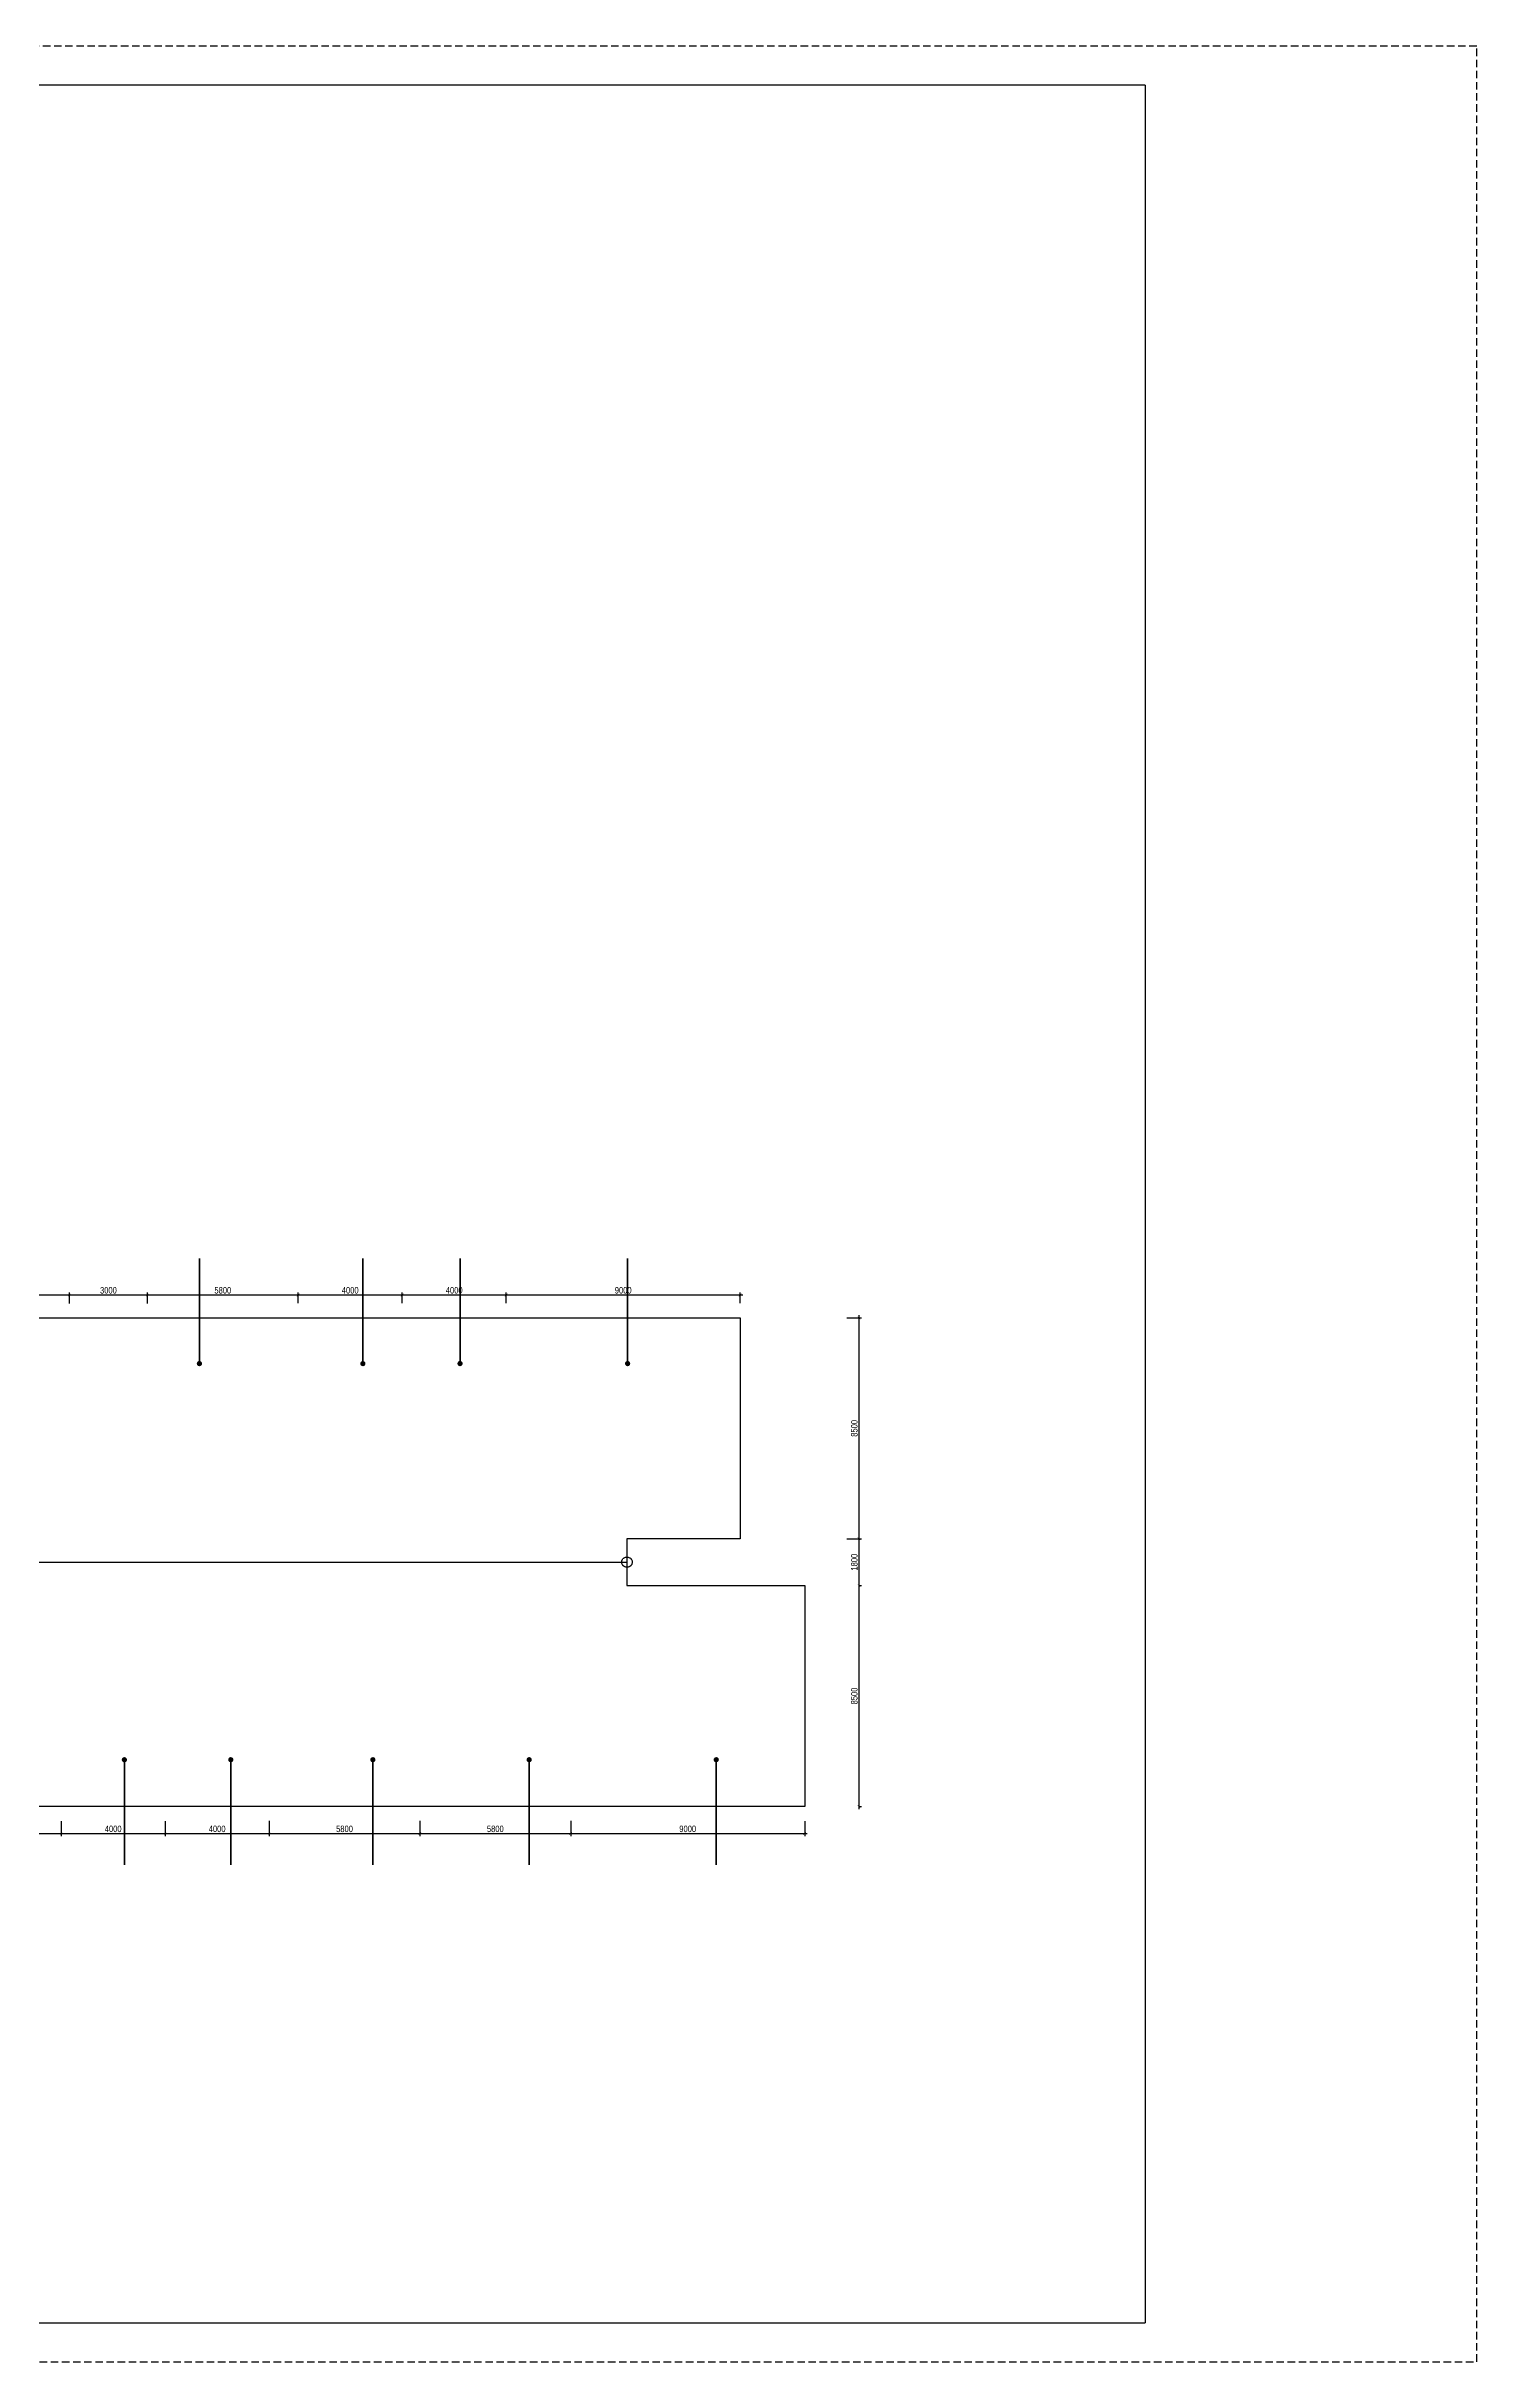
# Model space of a CAD drawing. Header units: millimetres. Extents: x 43 to 126043, y -89269 to -169.
# Drawn here: x 71025 to 126043, y -89269 to -169 of the extents above; entities that cross this region are included whole.
import ezdxf

# ---------------------------------------------------------------- set-up
doc = ezdxf.new("R2010")
doc.units = ezdxf.units.MM
doc.linetypes.add('HIDDEN', pattern=[9.525, 6.35, -3.175])
doc.layers.get('0').update_dxf_attribs({"color": 231})
doc.layers.get('DefPoints').update_dxf_attribs({"color": 191})
doc.layers.add('A-SHBD', color=7, linetype='Continuous', lineweight=35)
doc.layers.add('MDI-BAO', color=1, linetype='Continuous')
doc.layers.add('S-DIM', color=231, linetype='Continuous')
doc.layers.add('MDI-HANHLANG', color=5, linetype='HIDDEN', plot=False)
doc.styles.add('250602-MB CO CAU CĂN HO X1-3A-1$0$style1', font='arial.ttf')
doc.styles.add('VTK_Arial', font='arial.ttf', dxfattribs={"width": 0.8})
doc.dimstyles.new('250602-MB CO CAU CĂN HO X1-3A-1$0$Dim_50', dxfattribs={"dimscale": 50, "dimtxt": 2, "dimasz": 1.5, "dimexe": 1, "dimexo": 0, "dimgap": 1, "dimtad": 1, "dimdec": 0, "dimlfac": -1, "dimzin": 12, "dimdsep": 46, "dimtxsty": '250602-MB CO CAU CĂN HO X1-3A-1$0$style1', "dimblk1": '250602-MB CO CAU CĂN HO X1-3A-1$0$_ARCHTICK', "dimblk2": '250602-MB CO CAU CĂN HO X1-3A-1$0$_ARCHTICK', "dimsah": 1, "dimcen": 1.5, "dimdle": 1.5, "dimclrd": 256, "dimclre": 256, "dimclrt": 2, "dimadec": 1, "dimazin": 3, "dimtm": 1e-09, "dimtfac": 0.416667, "dimtdec": 0, "dimtix": 1, "dimtmove": 2, "dimatfit": 3, "dimfxl": 7, "dimfxlon": 1, "dimtolj": 1, "dimtzin": 0, "dimlwd": -1, "dimlwe": -1, "dimarcsym": 1})
doc.dimstyles.new('A-2.5-DIM100', dxfattribs={"dimscale": 100, "dimtxt": 2.5, "dimasz": 1, "dimexe": 1, "dimexo": 0, "dimgap": 0.5, "dimtad": 1, "dimdec": 0, "dimzin": 12, "dimdsep": 46, "dimtxsty": 'VTK_Arial', "dimblk": 'ARCHTICK', "dimcen": 0, "dimdle": 1, "dimclrd": 256, "dimclre": 256, "dimclrt": 7, "dimadec": 1, "dimazin": 3, "dimtfac": 1, "dimtdec": 0, "dimtmove": 0, "dimatfit": 2, "dimfxl": 20, "dimtolj": 1, "dimtzin": 0, "dimlwd": -1, "dimlwe": -1, "dimarcsym": 0})

# ---------------------------------------------------------------- blocks, each defined once
blk = doc.blocks.new('VTK-A1_BoKhungTen')
at = {"layer": 'DefPoints', "linetype": 'HIDDEN', "ltscale": 0.3}
blk.add_lwpolyline([(0, -594), (840, -594), (840, 0), (0, 0)], close=True, dxfattribs=at)
at = {"layer": 'DefPoints'}
for points in [[(755, -10), (30, -10), (30, -584), (755, -584)], [(755, -10), (755, -584)]]:
    blk.add_lwpolyline(points, dxfattribs=at)
blk = doc.blocks.new('250602-MB CO CAU CĂN HO X1-3A-1$0$_ARCHTICK')
at = {"color": 0, "linetype": 'ByBlock', "const_width": 0.15}
blk.add_lwpolyline([(-0.5, -0.5), (0.5, 0.5)], dxfattribs=at)
blk = doc.blocks.new('_ArchTick')
at = {"color": 0, "linetype": 'ByBlock', "const_width": 0.15}
blk.add_lwpolyline([(-0.5, -0.5), (0.5, 0.5)], dxfattribs=at)
blk = doc.blocks.new('*D32')
at = {"layer": 'DefPoints', "color": 0, "transparency": 16777216}
for p in [(65795, -68453), (71595, -68468), (71595, -68944)]:
    blk.add_point(p, dxfattribs=at)
at = {"layer": 'S-DIM', "transparency": 16777216}
for p, q in [((65795, -68453), (65795, -69044)), ((71595, -68468), (71595, -69044)), ((65695, -68944), (71695, -68944))]:
    blk.add_line(p, q, dxfattribs=at)
at = {"layer": 'S-DIM', "transparency": 16777216, "xscale": 100, "yscale": 100, "zscale": 100, "rotation": 180}
blk.add_blockref('_ArchTick', (65795, -68944), dxfattribs=at)
at = {"layer": 'S-DIM', "transparency": 16777216, "xscale": 100, "yscale": 100, "zscale": 100}
blk.add_blockref('_ArchTick', (71595, -68944), dxfattribs=at)
at = {"layer": 'S-DIM', "color": 7, "transparency": 16777216, "insert": (68695, -68766), "char_height": 250, "attachment_point": 5, "style": 'VTK_Arial'}
blk.add_mtext('\\A1;5800', dxfattribs=at)
blk = doc.blocks.new('*D33')
at = {"layer": 'DefPoints', "color": 0, "transparency": 16777216}
for p in [(71595, -68468), (75595, -68468), (75595, -68944)]:
    blk.add_point(p, dxfattribs=at)
at = {"layer": 'S-DIM', "transparency": 16777216}
for p, q in [((71595, -68468), (71595, -69044)), ((75595, -68468), (75595, -69044)), ((71495, -68944), (75695, -68944))]:
    blk.add_line(p, q, dxfattribs=at)
at = {"layer": 'S-DIM', "transparency": 16777216, "xscale": 100, "yscale": 100, "zscale": 100, "rotation": 180}
blk.add_blockref('_ArchTick', (71595, -68944), dxfattribs=at)
at = {"layer": 'S-DIM', "transparency": 16777216, "xscale": 100, "yscale": 100, "zscale": 100}
blk.add_blockref('_ArchTick', (75595, -68944), dxfattribs=at)
at = {"layer": 'S-DIM', "color": 7, "transparency": 16777216, "insert": (73595, -68766), "char_height": 250, "attachment_point": 5, "style": 'VTK_Arial'}
blk.add_mtext('\\A1;4000', dxfattribs=at)
blk = doc.blocks.new('*D34')
at = {"layer": 'DefPoints', "color": 0, "transparency": 16777216}
for p in [(75595, -68468), (79595, -68453), (79595, -68944)]:
    blk.add_point(p, dxfattribs=at)
at = {"layer": 'S-DIM', "transparency": 16777216}
for p, q in [((75595, -68468), (75595, -69044)), ((79595, -68453), (79595, -69044)), ((75495, -68944), (79695, -68944))]:
    blk.add_line(p, q, dxfattribs=at)
at = {"layer": 'S-DIM', "transparency": 16777216, "xscale": 100, "yscale": 100, "zscale": 100, "rotation": 180}
blk.add_blockref('_ArchTick', (75595, -68944), dxfattribs=at)
at = {"layer": 'S-DIM', "transparency": 16777216, "xscale": 100, "yscale": 100, "zscale": 100}
blk.add_blockref('_ArchTick', (79595, -68944), dxfattribs=at)
at = {"layer": 'S-DIM', "color": 7, "transparency": 16777216, "insert": (77595, -68766), "char_height": 250, "attachment_point": 5, "style": 'VTK_Arial'}
blk.add_mtext('\\A1;4000', dxfattribs=at)
blk = doc.blocks.new('*D35')
at = {"layer": 'DefPoints', "color": 0, "transparency": 16777216}
for p in [(79595, -68453), (85395, -68453), (85395, -68944)]:
    blk.add_point(p, dxfattribs=at)
at = {"layer": 'S-DIM', "transparency": 16777216}
for p, q in [((79595, -68453), (79595, -69044)), ((85395, -68453), (85395, -69044)), ((79495, -68944), (85495, -68944))]:
    blk.add_line(p, q, dxfattribs=at)
at = {"layer": 'S-DIM', "transparency": 16777216, "xscale": 100, "yscale": 100, "zscale": 100, "rotation": 180}
blk.add_blockref('_ArchTick', (79595, -68944), dxfattribs=at)
at = {"layer": 'S-DIM', "transparency": 16777216, "xscale": 100, "yscale": 100, "zscale": 100}
blk.add_blockref('_ArchTick', (85395, -68944), dxfattribs=at)
at = {"layer": 'S-DIM', "color": 7, "transparency": 16777216, "insert": (82495, -68766), "char_height": 250, "attachment_point": 5, "style": 'VTK_Arial'}
blk.add_mtext('\\A1;5800', dxfattribs=at)
blk = doc.blocks.new('*D36')
at = {"layer": 'DefPoints', "color": 0, "transparency": 16777216}
for p in [(85395, -68453), (91195, -68453), (91195, -68944)]:
    blk.add_point(p, dxfattribs=at)
at = {"layer": 'S-DIM', "transparency": 16777216}
for p, q in [((85395, -68453), (85395, -69044)), ((91195, -68453), (91195, -69044)), ((85295, -68944), (91295, -68944))]:
    blk.add_line(p, q, dxfattribs=at)
at = {"layer": 'S-DIM', "transparency": 16777216, "xscale": 100, "yscale": 100, "zscale": 100, "rotation": 180}
blk.add_blockref('_ArchTick', (85395, -68944), dxfattribs=at)
at = {"layer": 'S-DIM', "transparency": 16777216, "xscale": 100, "yscale": 100, "zscale": 100}
blk.add_blockref('_ArchTick', (91195, -68944), dxfattribs=at)
at = {"layer": 'S-DIM', "color": 7, "transparency": 16777216, "insert": (88295, -68766), "char_height": 250, "attachment_point": 5, "style": 'VTK_Arial'}
blk.add_mtext('\\A1;5800', dxfattribs=at)
blk = doc.blocks.new('*D37')
at = {"layer": 'DefPoints', "color": 0, "transparency": 16777216}
for p in [(91195, -68453), (100195, -68463), (100195, -68944)]:
    blk.add_point(p, dxfattribs=at)
at = {"layer": 'S-DIM', "transparency": 16777216}
for p, q in [((91195, -68453), (91195, -69044)), ((100195, -68463), (100195, -69044)), ((91095, -68944), (100295, -68944))]:
    blk.add_line(p, q, dxfattribs=at)
at = {"layer": 'S-DIM', "transparency": 16777216, "xscale": 100, "yscale": 100, "zscale": 100, "rotation": 180}
blk.add_blockref('_ArchTick', (91195, -68944), dxfattribs=at)
at = {"layer": 'S-DIM', "transparency": 16777216, "xscale": 100, "yscale": 100, "zscale": 100}
blk.add_blockref('_ArchTick', (100195, -68944), dxfattribs=at)
at = {"layer": 'S-DIM', "color": 7, "transparency": 16777216, "insert": (95695, -68766), "char_height": 250, "attachment_point": 5, "style": 'VTK_Arial'}
blk.add_mtext('\\A1;9000', dxfattribs=at)
blk = doc.blocks.new('*D38')
at = {"layer": 'DefPoints', "color": 0, "transparency": 16777216}
for p in [(101819, -49102), (101819, -57602), (102282, -57602)]:
    blk.add_point(p, dxfattribs=at)
at = {"layer": 'S-DIM', "transparency": 16777216}
for p, q in [((102282, -49002), (102282, -57702)), ((101819, -49102), (102382, -49102)), ((101819, -57602), (102382, -57602))]:
    blk.add_line(p, q, dxfattribs=at)
at = {"layer": 'S-DIM', "transparency": 16777216, "xscale": 100, "yscale": 100, "zscale": 100}
for p, rotation in [((102282, -49102), 90), ((102282, -57602), 270)]:
    blk.add_blockref('_ArchTick', p, dxfattribs=dict(at, rotation=rotation))
at = {"layer": 'S-DIM', "color": 7, "transparency": 16777216, "insert": (102104, -53352), "char_height": 250, "attachment_point": 5, "rotation": 90, "style": 'VTK_Arial'}
blk.add_mtext('\\A1;8500', dxfattribs=at)
blk = doc.blocks.new('*D39')
at = {"layer": 'DefPoints', "color": 0, "transparency": 16777216}
for p in [(101819, -57602), (102282, -59402), (102282, -59402)]:
    blk.add_point(p, dxfattribs=at)
at = {"layer": 'S-DIM', "transparency": 16777216}
for p, q in [((101819, -57602), (102382, -57602)), ((102282, -57502), (102282, -59502)), ((102282, -59402), (102382, -59402))]:
    blk.add_line(p, q, dxfattribs=at)
at = {"layer": 'S-DIM', "transparency": 16777216, "xscale": 100, "yscale": 100, "zscale": 100}
for p, rotation in [((102282, -57602), 90), ((102282, -59402), 270)]:
    blk.add_blockref('_ArchTick', p, dxfattribs=dict(at, rotation=rotation))
at = {"layer": 'S-DIM', "color": 7, "transparency": 16777216, "insert": (102104, -58502), "char_height": 250, "attachment_point": 5, "rotation": 90, "style": 'VTK_Arial'}
blk.add_mtext('\\A1;1800', dxfattribs=at)
blk = doc.blocks.new('*D40')
at = {"layer": 'DefPoints', "color": 0, "transparency": 16777216}
for p in [(102282, -59402), (102282, -67902), (102282, -67902)]:
    blk.add_point(p, dxfattribs=at)
at = {"layer": 'S-DIM', "transparency": 16777216}
for p, q in [((102282, -59302), (102282, -68002)), ((102282, -59402), (102382, -59402)), ((102282, -67902), (102382, -67902))]:
    blk.add_line(p, q, dxfattribs=at)
at = {"layer": 'S-DIM', "transparency": 16777216, "xscale": 100, "yscale": 100, "zscale": 100}
for p, rotation in [((102282, -59402), 90), ((102282, -67902), 270)]:
    blk.add_blockref('_ArchTick', p, dxfattribs=dict(at, rotation=rotation))
at = {"layer": 'S-DIM', "color": 7, "transparency": 16777216, "insert": (102104, -63652), "char_height": 250, "attachment_point": 5, "rotation": 90, "style": 'VTK_Arial'}
blk.add_mtext('\\A1;8500', dxfattribs=at)
blk = doc.blocks.new('*D41')
at = {"layer": 'DefPoints', "color": 0, "transparency": 16777216}
for p in [(66113, -48550), (71913, -48219), (71913, -48550)]:
    blk.add_point(p, dxfattribs=at)
at = {"layer": 'S-DIM', "transparency": 16777216}
for p, q in [((66013, -48219), (72013, -48219)), ((66113, -48550), (66113, -48119)), ((71913, -48550), (71913, -48119))]:
    blk.add_line(p, q, dxfattribs=at)
at = {"layer": 'S-DIM', "transparency": 16777216, "xscale": 100, "yscale": 100, "zscale": 100, "rotation": 180}
blk.add_blockref('_ArchTick', (66113, -48219), dxfattribs=at)
at = {"layer": 'S-DIM', "transparency": 16777216, "xscale": 100, "yscale": 100, "zscale": 100}
blk.add_blockref('_ArchTick', (71913, -48219), dxfattribs=at)
at = {"layer": 'S-DIM', "color": 7, "transparency": 16777216, "insert": (69013, -48041), "char_height": 250, "attachment_point": 5, "style": 'VTK_Arial'}
blk.add_mtext('\\A1;5800', dxfattribs=at)
blk = doc.blocks.new('*D42')
at = {"layer": 'DefPoints', "color": 0, "transparency": 16777216}
for p in [(71913, -48550), (74913, -48219), (74913, -48550)]:
    blk.add_point(p, dxfattribs=at)
at = {"layer": 'S-DIM', "transparency": 16777216}
for p, q in [((71813, -48219), (75013, -48219)), ((71913, -48550), (71913, -48119)), ((74913, -48550), (74913, -48119))]:
    blk.add_line(p, q, dxfattribs=at)
at = {"layer": 'S-DIM', "transparency": 16777216, "xscale": 100, "yscale": 100, "zscale": 100, "rotation": 180}
blk.add_blockref('_ArchTick', (71913, -48219), dxfattribs=at)
at = {"layer": 'S-DIM', "transparency": 16777216, "xscale": 100, "yscale": 100, "zscale": 100}
blk.add_blockref('_ArchTick', (74913, -48219), dxfattribs=at)
at = {"layer": 'S-DIM', "color": 7, "transparency": 16777216, "insert": (73413, -48041), "char_height": 250, "attachment_point": 5, "style": 'VTK_Arial'}
blk.add_mtext('\\A1;3000', dxfattribs=at)
blk = doc.blocks.new('*D43')
at = {"layer": 'DefPoints', "color": 0, "transparency": 16777216}
for p in [(74913, -48550), (80713, -48219), (80713, -48535)]:
    blk.add_point(p, dxfattribs=at)
at = {"layer": 'S-DIM', "transparency": 16777216}
for p, q in [((74813, -48219), (80813, -48219)), ((74913, -48550), (74913, -48119)), ((80713, -48535), (80713, -48119))]:
    blk.add_line(p, q, dxfattribs=at)
at = {"layer": 'S-DIM', "transparency": 16777216, "xscale": 100, "yscale": 100, "zscale": 100, "rotation": 180}
blk.add_blockref('_ArchTick', (74913, -48219), dxfattribs=at)
at = {"layer": 'S-DIM', "transparency": 16777216, "xscale": 100, "yscale": 100, "zscale": 100}
blk.add_blockref('_ArchTick', (80713, -48219), dxfattribs=at)
at = {"layer": 'S-DIM', "color": 7, "transparency": 16777216, "insert": (77813, -48041), "char_height": 250, "attachment_point": 5, "style": 'VTK_Arial'}
blk.add_mtext('\\A1;5800', dxfattribs=at)
blk = doc.blocks.new('*D44')
at = {"layer": 'DefPoints', "color": 0, "transparency": 16777216}
for p in [(80713, -48535), (84713, -48219), (84713, -48535)]:
    blk.add_point(p, dxfattribs=at)
at = {"layer": 'S-DIM', "transparency": 16777216}
for p, q in [((80613, -48219), (84813, -48219)), ((80713, -48535), (80713, -48119)), ((84713, -48535), (84713, -48119))]:
    blk.add_line(p, q, dxfattribs=at)
at = {"layer": 'S-DIM', "transparency": 16777216, "xscale": 100, "yscale": 100, "zscale": 100, "rotation": 180}
blk.add_blockref('_ArchTick', (80713, -48219), dxfattribs=at)
at = {"layer": 'S-DIM', "transparency": 16777216, "xscale": 100, "yscale": 100, "zscale": 100}
blk.add_blockref('_ArchTick', (84713, -48219), dxfattribs=at)
at = {"layer": 'S-DIM', "color": 7, "transparency": 16777216, "insert": (82713, -48041), "char_height": 250, "attachment_point": 5, "style": 'VTK_Arial'}
blk.add_mtext('\\A1;4000', dxfattribs=at)
blk = doc.blocks.new('*D45')
at = {"layer": 'DefPoints', "color": 0, "transparency": 16777216}
for p in [(84713, -48535), (88713, -48219), (88713, -48535)]:
    blk.add_point(p, dxfattribs=at)
at = {"layer": 'S-DIM', "transparency": 16777216}
for p, q in [((84613, -48219), (88813, -48219)), ((84713, -48535), (84713, -48119)), ((88713, -48535), (88713, -48119))]:
    blk.add_line(p, q, dxfattribs=at)
at = {"layer": 'S-DIM', "transparency": 16777216, "xscale": 100, "yscale": 100, "zscale": 100, "rotation": 180}
blk.add_blockref('_ArchTick', (84713, -48219), dxfattribs=at)
at = {"layer": 'S-DIM', "transparency": 16777216, "xscale": 100, "yscale": 100, "zscale": 100}
blk.add_blockref('_ArchTick', (88713, -48219), dxfattribs=at)
at = {"layer": 'S-DIM', "color": 7, "transparency": 16777216, "insert": (86713, -48041), "char_height": 250, "attachment_point": 5, "style": 'VTK_Arial'}
blk.add_mtext('\\A1;4000', dxfattribs=at)
blk = doc.blocks.new('*D46')
at = {"layer": 'DefPoints', "color": 0, "transparency": 16777216}
for p in [(88713, -48535), (97713, -48219), (97713, -48540)]:
    blk.add_point(p, dxfattribs=at)
at = {"layer": 'S-DIM', "transparency": 16777216}
for p, q in [((88613, -48219), (97813, -48219)), ((88713, -48535), (88713, -48119)), ((97713, -48540), (97713, -48119))]:
    blk.add_line(p, q, dxfattribs=at)
at = {"layer": 'S-DIM', "transparency": 16777216, "xscale": 100, "yscale": 100, "zscale": 100, "rotation": 180}
blk.add_blockref('_ArchTick', (88713, -48219), dxfattribs=at)
at = {"layer": 'S-DIM', "transparency": 16777216, "xscale": 100, "yscale": 100, "zscale": 100}
blk.add_blockref('_ArchTick', (97713, -48219), dxfattribs=at)
at = {"layer": 'S-DIM', "color": 7, "transparency": 16777216, "insert": (93213, -48041), "char_height": 250, "attachment_point": 5, "style": 'VTK_Arial'}
blk.add_mtext('\\A1;9000', dxfattribs=at)

msp = doc.modelspace()

# ---------------------------------------------------------------- linework, layer by layer
at = {"layer": 'MDI-BAO', "elevation": 0}
msp.add_lwpolyline([(20327.7, -38801.7), (66227.7, -38786.7), (66227.7, -47301.7), (62812.7, -47301.7), (62812.7, -49105.7), (97712.7, -49105.7), (97712.7, -57601.7), (93358.9, -57601.7), (93358.9, -59401.7), (100195.2, -59401.7), (100195.2, -67901.7), (50995.2, -67901.7), (50995.2, -59401.7), (54495.2, -59401.7), (54495.2, -57601.7), (16412.7, -57600.6), (16412.7, -49105.7), (23262.7, -49105.7), (23262.7, -47301.7), (20327.7, -47301.7)], close=True, dxfattribs=at)
at = {"layer": 'MDI-HANHLANG'}
msp.add_line((54495.2, -58501.7), (93358.9, -58501.7), dxfattribs=at)
msp.add_circle((93358.9, -58501.7), 200, dxfattribs=at)

# ---------------------------------------------------------------- block references
at = {"layer": 'DefPoints', "xscale": 150, "yscale": 150, "zscale": 150}
msp.add_blockref('VTK-A1_BoKhungTen', (43.4, -168.9), dxfattribs=at)

# ---------------------------------------------------------------- dimensions: what is measured, and where the dimension line sits
at = {"layer": 'S-DIM'}
for p1, p2, distance, picture, middle in [((66112.7, -48550.1), (71912.7, -48550.1), 331, '*D41', (69012.7, -48041.5)), ((101819.5, -49101.7), (101819.5, -57601.7), 462.3, '*D38', (102104.1, -53351.7))]:
    dim = msp.add_aligned_dim(p1=p1, p2=p2, distance=distance, dimstyle='A-2.5-DIM100', override={"dimpost": '\\X'}, dxfattribs=at)
    dim.commit()
    dim.dimension.update_dxf_attribs({"geometry": picture, "text_midpoint": middle})
for base, p1, p2, angle, picture, middle in [((74912.7, -48219.1), (71912.7, -48550.1), (74912.7, -48550.1), 180, '*D42', (73412.7, -48041.4)), ((80712.7, -48219.1), (74912.7, -48550.1), (80712.7, -48535.1), 180, '*D43', (77812.7, -48041.5)), ((84712.7, -48219.1), (80712.7, -48535.1), (84712.7, -48535.1), 180, '*D44', (82712.7, -48041.5)), ((88712.7, -48219.1), (84712.7, -48535.1), (88712.7, -48535.1), 180, '*D45', (86712.7, -48041.5)), ((97712.7, -48219.1), (88712.7, -48535.1), (97712.7, -48540.1), 180, '*D46', (93212.7, -48041.5)), ((102281.7, -59401.7), (101819.5, -57601.7), (102281.7, -59401.7), 90, '*D39', (102104.1, -58501.7)), ((102281.7, -67901.7), (102281.7, -59401.7), (102281.7, -67901.7), 90, '*D40', (102104.1, -63651.7)), ((71595.2, -68943.7), (65795.2, -68453.3), (71595.2, -68468.3), 180, '*D32', (68695.2, -68766)), ((75595.2, -68943.7), (71595.2, -68468.3), (75595.2, -68468.3), 180, '*D33', (73595.2, -68766)), ((79595.2, -68943.7), (75595.2, -68468.3), (79595.2, -68453.3), 180, '*D34', (77595.2, -68766)), ((85395.2, -68943.7), (79595.2, -68453.3), (85395.2, -68453.3), 180, '*D35', (82495.2, -68766)), ((91195.2, -68943.7), (85395.2, -68453.3), (91195.2, -68453.3), 180, '*D36', (88295.2, -68766)), ((100195.2, -68943.7), (91195.2, -68453.3), (100195.2, -68463.3), 180, '*D37', (95695.2, -68766))]:
    dim = msp.add_linear_dim(base=base, p1=p1, p2=p2, angle=angle, dimstyle='A-2.5-DIM100', override={"dimpost": '\\X', "dimtmove": 1}, dxfattribs=at)
    dim.commit()
    dim.dimension.update_dxf_attribs({"geometry": picture, "text_midpoint": middle})

# ---------------------------------------------------------------- leaders
at = {"layer": 'A-SHBD'}
for points in [[(76912.9, -50860.2, 0), (76912.9, -46812.9, 0)], [(83200.3, -50860.2, 0), (83200.3, -46812.9, 0)], [(86937.9, -50860.2, 0), (86937.9, -46812.9, 0)], [(93383.5, -50860.2, 0), (93383.5, -46812.9, 0)], [(74026.6, -66104.6, 0), (74026.6, -70151.9, 0)], [(78120.1, -66104.6, 0), (78120.1, -70151.9, 0)], [(83585.1, -66104.6, 0), (83585, -70151.9, 0)], [(89597.3, -66104.6, 0), (89597.3, -70151.9, 0)], [(96793.2, -66104.6, 0), (96793.2, -70151.9, 0)]]:
    msp.add_leader(points, dimstyle='250602-MB CO CAU CĂN HO X1-3A-1$0$Dim_50', override={"dimasz": 4, "dimtad": 0, "dimldrblk": 'Dot', "dimtfill": 1}, dxfattribs=at)

doc.saveas('drawing.dxf')
